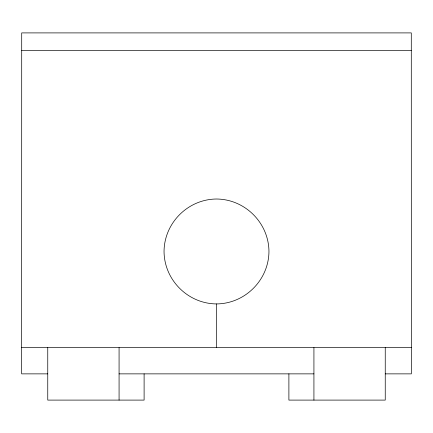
<?xml version="1.0" encoding="UTF-8"?>
<svg xmlns="http://www.w3.org/2000/svg" width="433" height="433" viewBox="0 0 433 433"><rect width="100%" height="100%" fill="white"/><g stroke="black" fill="none" stroke-linecap="round" stroke-linejoin="round"><path stroke-width="0.65" d="M47.754 373.868L21.65 373.868L21.71 32.903L411.29 32.903L411.35 373.868L385.246 373.868M216.5 303.928C245.056 303.722 268.752 280.027 268.958 251.47C268.752 222.914 245.056 199.218 216.5 199.012C187.944 199.218 164.248 222.914 164.042 251.47C164.248 280.027 187.944 303.722 216.5 303.928L216.5 347.639M21.71 50.39L411.29 50.39M21.65 347.639L411.35 347.639M119.075 373.868L313.925 373.868M385.246 347.639L385.246 400.097L288.892 400.097L288.892 373.868M313.925 347.639L313.925 400.097M144.108 373.868L144.108 400.097L47.754 400.097L47.754 347.639M119.075 347.639L119.075 400.097"/></g></svg>
